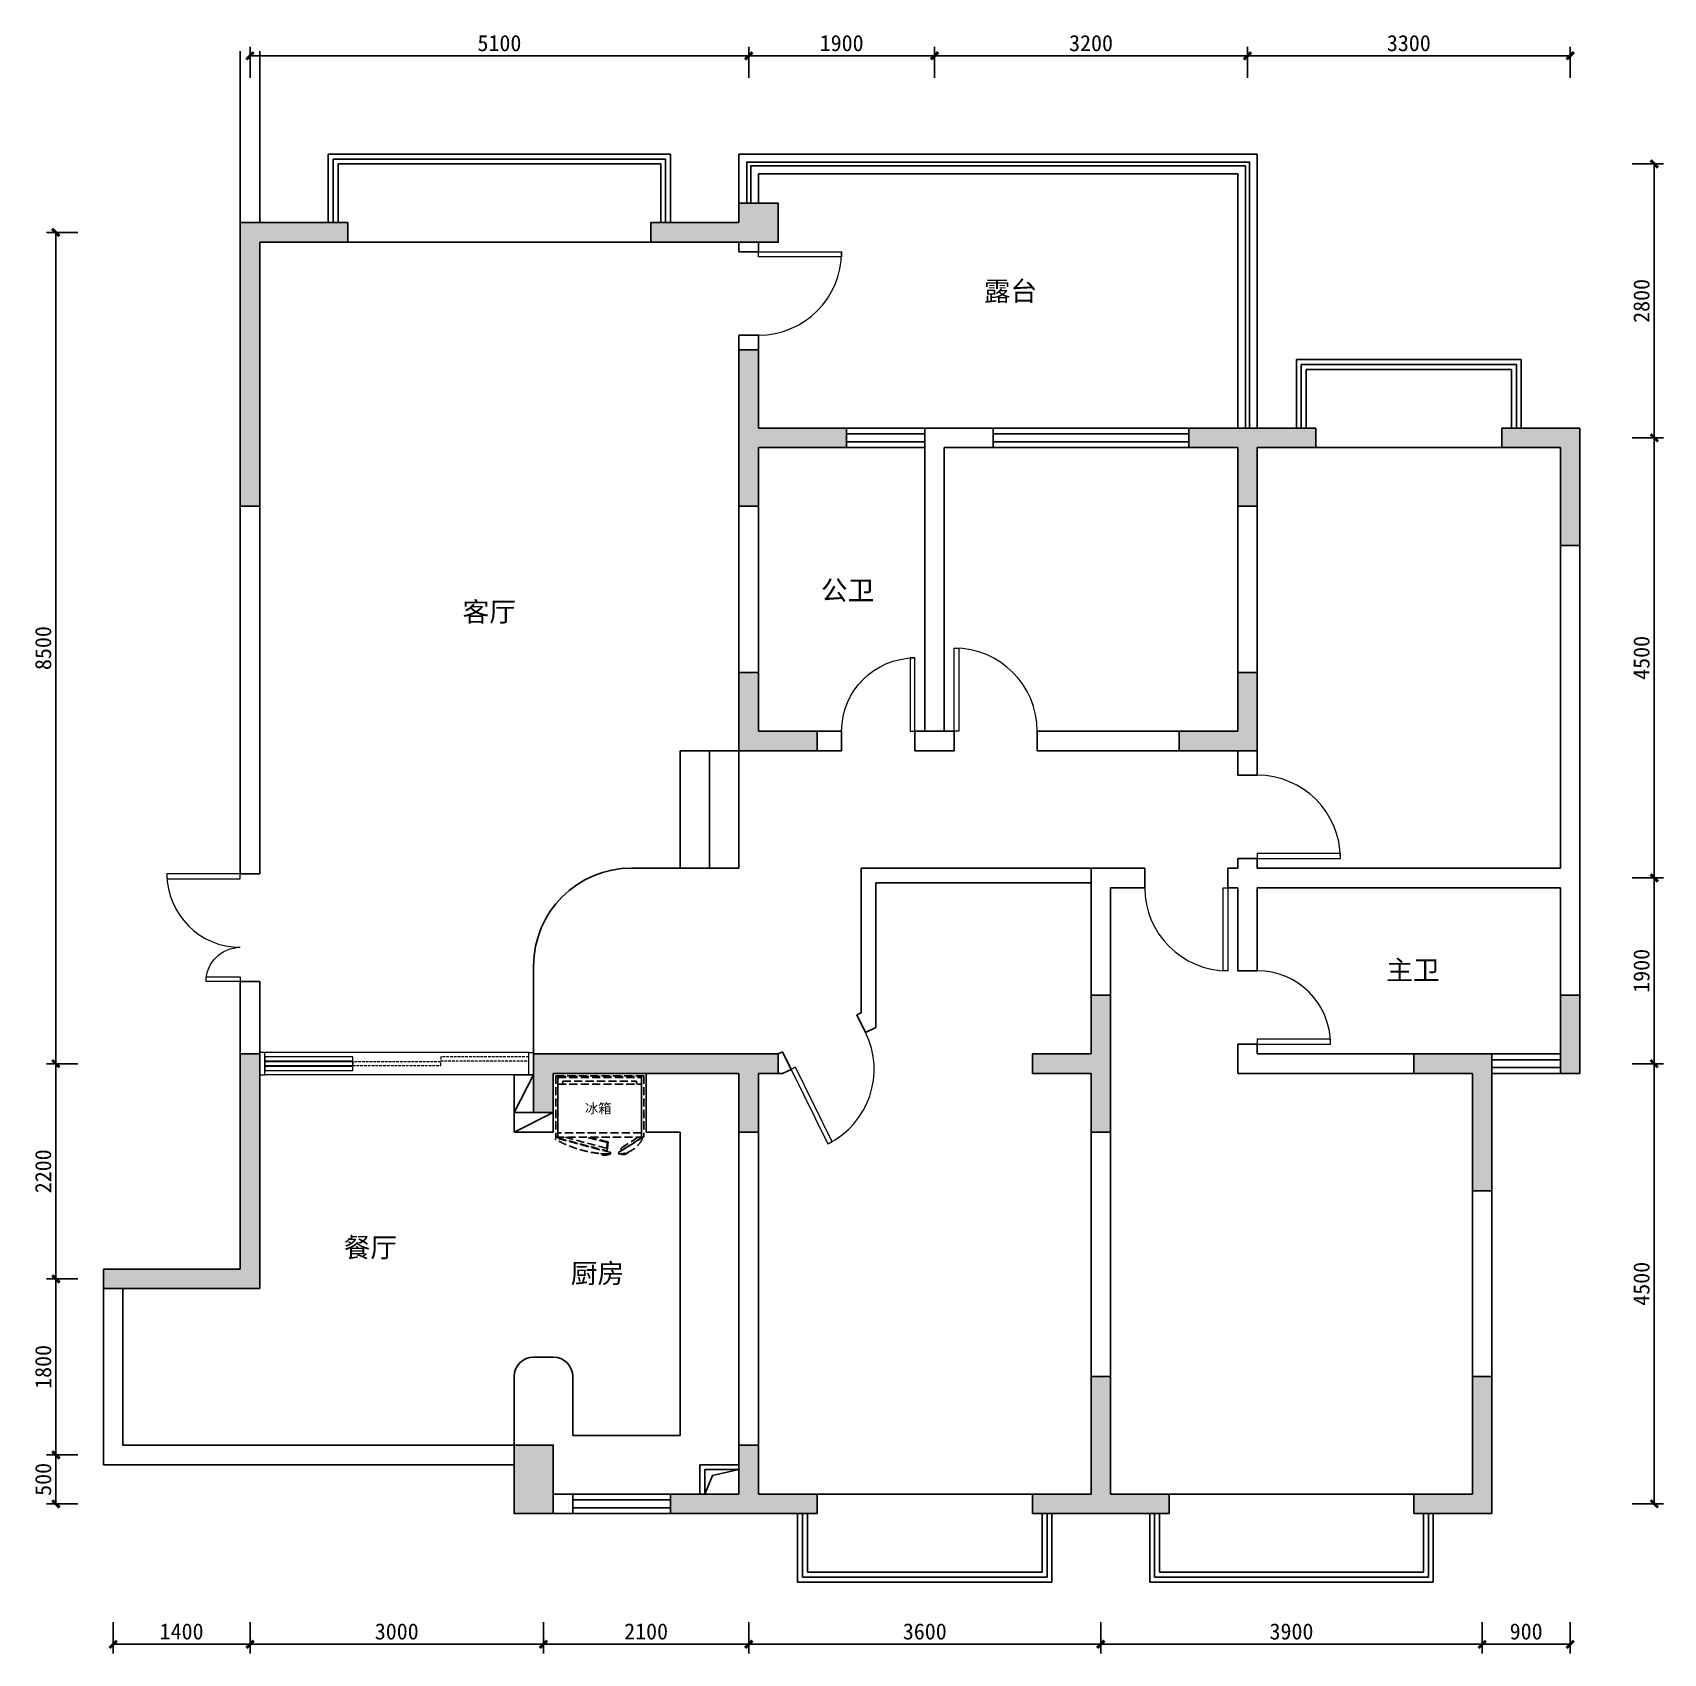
# Model space of a CAD drawing. Header units: millimetres. Extents: x 1298748 to 1315425, y -297887 to -281315.
import ezdxf

# ---------------------------------------------------------------- set-up
doc = ezdxf.new("R2010")
doc.units = ezdxf.units.MM
doc.linetypes.add('AX-B-comp-new-P01$0$DASH', pattern=[0.35, 0.25, -0.1])
doc.layers.add('F-DOOR', color=3, linetype='Continuous', lineweight=13)
for name, color, linetype in [('F-FURN', 3, 'Continuous'), ('F-SAN FIT', 4, 'Continuous'), ('F-TEXT', 6, 'Continuous'), ('S-COLUMN', 6, 'Continuous'), ('S-S.WALL', 7, 'Continuous'), ('S-楼梯', 108, 'Continuous')]:
    doc.layers.add(name, color=color, linetype=linetype)
doc.styles.add('HT', font='simhei.ttf')
doc.styles.add('宋体', font='')
doc.styles.get('宋体').set_extended_font_data('SimSun')
doc.dimstyles.new('TCD', dxfattribs={"dimscale": 0, "dimtxt": 2.2, "dimasz": 1, "dimexe": 1.25, "dimexo": 3, "dimtad": 1, "dimdec": 4, "dimrnd": 5, "dimtxsty": '宋体', "dimblk": 'ARCHTICK', "dimcen": 2.5, "dimadec": 0, "dimazin": 0, "dimtfac": 1, "dimtdec": 4, "dimtix": 1, "dimtmove": 2, "dimatfit": 3, "dimldrblk": 'DOT', "dimfxl": 1, "dimlwd": -1, "dimarcsym": 0})

# ---------------------------------------------------------------- blocks, each defined once
blk = doc.blocks.new('*U431')
blk.add_lwpolyline([(0, 0), (0, 350), (-50, 350), (-50, 0)], close=True)
at = {"color": 8}
blk.add_arc((0, 0), 350, 90, 180, dxfattribs=at)
blk = doc.blocks.new('*U432')
blk.add_lwpolyline([(0, 0), (0, 750), (-50, 750), (-50, 0)], close=True)
at = {"color": 8}
blk.add_arc((0, 0), 750, 90, 180, dxfattribs=at)
blk = doc.blocks.new('*U433')
blk.add_lwpolyline([(0, 0), (0, 850), (-50, 850), (-50, 0)], close=True)
at = {"color": 8}
blk.add_arc((0, 0), 850, 90, 180, dxfattribs=at)
blk = doc.blocks.new('*U434')
blk.add_lwpolyline([(0, 0), (0, 850), (50, 850), (50, 0)], close=True)
at = {"color": 8}
blk.add_arc((0, 0), 850, 0, 90, dxfattribs=at)
blk = doc.blocks.new('*U435')
blk.add_lwpolyline([(0, 0), (0, 750), (-50, 750), (-50, 0)], close=True)
at = {"color": 8}
blk.add_arc((0, 0), 750, 90, 180, dxfattribs=at)
blk = doc.blocks.new('*U436')
blk.add_lwpolyline([(0, 0), (0, 750), (50, 750), (50, 0)], close=True)
at = {"color": 8}
blk.add_arc((0, 0), 750, 0, 90, dxfattribs=at)
blk = doc.blocks.new('bing')
at = {"layer": 'F-FURN', "color": 251, "linetype": 'AX-B-comp-new-P01$0$DASH', "ltscale": 333}
for p, q in [((1197850, -291556), (1198001, -291318)), ((1197993, -291337), (1197872, -291527)), ((1197986, -291314), (1198001, -291318)), ((1197993, -291337), (1198007, -291340)), ((1198637, -291297), (1198007, -291297)), ((1198007, -291297), (1198007, -292197)), ((1198637, -291323), (1198007, -291323)), ((1198550, -291323), (1198051, -291323)), ((1198051, -291323), (1198051, -292177)), ((1198542, -291323), (1198078, -291323)), ((1198550, -292177), (1198550, -291323)), ((1198617, -292177), (1198617, -291323)), ((1198627, -292177), (1198627, -291323)), ((1198637, -292197), (1198637, -291297)), ((1198007, -291359), (1197896, -291532)), ((1198550, -291373), (1198580, -291373)), ((1198580, -292127), (1198580, -291373)), ((1197850, -291556), (1197836, -291553)), ((1197850, -291637), (1197836, -291641)), ((1197850, -291637), (1198001, -292198)), ((1197891, -291669), (1197867, -291676)), ((1198002, -292178), (1197867, -291676)), ((1197896, -291532), (1197872, -291527)), ((1197891, -291669), (1197961, -291664)), ((1198007, -292100), (1197891, -291669)), ((1197893, -291677), (1197953, -291673)), ((1197953, -291673), (1198007, -291888)), ((1197961, -291664), (1198007, -291850)), ((1198007, -292177), (1198002, -292178)), ((1198002, -292178), (1198007, -292177)), ((1198637, -292177), (1198007, -292177)), ((1198051, -292177), (1198550, -292177)), ((1198550, -292127), (1198580, -292127)), ((1197986, -292201), (1198001, -292198)), ((1198637, -292197), (1198007, -292197))]:
    blk.add_line(p, q, dxfattribs=at)
for centre, radius, start, end in [((1198119, -291565), 284, 118.0327, 177.5603), ((1197914, -291511), 83.4, 130.7231, 200.9718), ((1197914, -291511), 78.4, 136.3118, 195.3831), ((1197907, -291694), 83.4, 147.8582, 218.107), ((1197907, -291694), 78.4, 153.447, 212.5182), ((1198978, -291635), 1142, 180.2923, 209.7077)]:
    blk.add_arc(centre, radius, start, end, dxfattribs=at)
blk = doc.blocks.new('_ARCHTICK')
at = {"color": 0, "linetype": 'ByBlock', "const_width": 0.4}
blk.add_lwpolyline([(-0.5, -0.5), (0.5, 0.5)], dxfattribs=at)
blk = doc.blocks.new('*D439')
at = {"layer": 'Defpoints', "color": 0}
for p in [(1314572, -285458), (1314372, -289958), (1315332, -289958)]:
    blk.add_point(p, dxfattribs=at)
at = {"layer": 'S-COLUMN', "color": 0, "lineweight": -2}
for p, q in [((1315107, -285458), (1315425, -285458)), ((1315107, -289958), (1315425, -289958))]:
    blk.add_line(p, q, dxfattribs=at)
at = {"layer": 'S-COLUMN', "color": 0}
blk.add_line((1315332, -285458), (1315332, -289958), dxfattribs=at)
at = {"layer": 'S-COLUMN', "color": 0, "xscale": 75, "yscale": 75, "zscale": 75}
for p, rotation in [((1315332, -285458), 90), ((1315332, -289958), 270)]:
    blk.add_blockref('_ARCHTICK', p, dxfattribs=dict(at, rotation=rotation))
at = {"layer": 'S-COLUMN', "color": 2, "insert": (1315202, -287708), "char_height": 165, "attachment_point": 5, "rotation": 90, "style": '宋体'}
blk.add_mtext('4500', dxfattribs=at)
blk = doc.blocks.new('_Dot')
at = {"color": 0, "linetype": 'ByBlock', "lineweight": -2}
blk.add_line((-0.5, 0), (-1, 0), dxfattribs=at)
at = {"color": 0, "linetype": 'ByBlock', "const_width": 0.5}
blk.add_lwpolyline([(-0.25, 0, 1), (0.25, 0, 1)], format="xyb", close=True, dxfattribs=at)
blk = doc.blocks.new('*D440')
at = {"layer": 'Defpoints', "color": 0}
for p in [(1314372, -289958), (1314372, -291858), (1315332, -291858)]:
    blk.add_point(p, dxfattribs=at)
at = {"layer": 'S-COLUMN', "color": 0, "lineweight": -2}
for p, q in [((1315107, -289958), (1315425, -289958)), ((1315107, -291858), (1315425, -291858))]:
    blk.add_line(p, q, dxfattribs=at)
at = {"layer": 'S-COLUMN', "color": 0}
blk.add_line((1315332, -289958), (1315332, -291858), dxfattribs=at)
at = {"layer": 'S-COLUMN', "color": 0, "xscale": 75, "yscale": 75, "zscale": 75}
for p, rotation in [((1315332, -289958), 90), ((1315332, -291858), 270)]:
    blk.add_blockref('_ARCHTICK', p, dxfattribs=dict(at, rotation=rotation))
at = {"layer": 'S-COLUMN', "color": 2, "insert": (1315202, -290908), "char_height": 165, "attachment_point": 5, "rotation": 90, "style": '宋体'}
blk.add_mtext('1900', dxfattribs=at)
blk = doc.blocks.new('*D441')
at = {"layer": 'Defpoints', "color": 0}
for p in [(1314372, -291858), (1313472, -296358), (1315332, -296358)]:
    blk.add_point(p, dxfattribs=at)
at = {"layer": 'S-COLUMN', "color": 0, "lineweight": -2}
for p, q in [((1315107, -291858), (1315425, -291858)), ((1315107, -296358), (1315425, -296358))]:
    blk.add_line(p, q, dxfattribs=at)
at = {"layer": 'S-COLUMN', "color": 0}
blk.add_line((1315332, -291858), (1315332, -296358), dxfattribs=at)
at = {"layer": 'S-COLUMN', "color": 0, "xscale": 75, "yscale": 75, "zscale": 75}
for p, rotation in [((1315332, -291858), 90), ((1315332, -296358), 270)]:
    blk.add_blockref('_ARCHTICK', p, dxfattribs=dict(at, rotation=rotation))
at = {"layer": 'S-COLUMN', "color": 2, "insert": (1315202, -294108), "char_height": 165, "attachment_point": 5, "rotation": 90, "style": '宋体'}
blk.add_mtext('4500', dxfattribs=at)
blk = doc.blocks.new('*D442')
at = {"layer": 'Defpoints', "color": 0}
for p in [(1311272, -282658), (1314572, -285458), (1315332, -285458)]:
    blk.add_point(p, dxfattribs=at)
at = {"layer": 'S-COLUMN', "color": 0, "lineweight": -2}
for p, q in [((1315107, -282658), (1315425, -282658)), ((1315107, -285458), (1315425, -285458))]:
    blk.add_line(p, q, dxfattribs=at)
at = {"layer": 'S-COLUMN', "color": 0}
blk.add_line((1315332, -282658), (1315332, -285458), dxfattribs=at)
at = {"layer": 'S-COLUMN', "color": 0, "xscale": 75, "yscale": 75, "zscale": 75}
for p, rotation in [((1315332, -282658), 90), ((1315332, -285458), 270)]:
    blk.add_blockref('_ARCHTICK', p, dxfattribs=dict(at, rotation=rotation))
at = {"layer": 'S-COLUMN', "color": 2, "insert": (1315202, -284058), "char_height": 165, "attachment_point": 5, "rotation": 90, "style": '宋体'}
blk.add_mtext('2800', dxfattribs=at)
blk = doc.blocks.new('*D443')
at = {"layer": 'Defpoints', "color": 0}
for p in [(1314472, -291958), (1313572, -296458), (1313572, -297794)]:
    blk.add_point(p, dxfattribs=at)
at = {"layer": 'S-COLUMN', "color": 0, "lineweight": -2}
for p, q in [((1313572, -297569), (1313572, -297887)), ((1314472, -297569), (1314472, -297887))]:
    blk.add_line(p, q, dxfattribs=at)
at = {"layer": 'S-COLUMN', "color": 0}
blk.add_line((1314472, -297794), (1313572, -297794), dxfattribs=at)
at = {"layer": 'S-COLUMN', "color": 0, "xscale": 75, "yscale": 75, "zscale": 75, "rotation": 180}
blk.add_blockref('_ARCHTICK', (1313572, -297794), dxfattribs=at)
at = {"layer": 'S-COLUMN', "color": 0, "xscale": 75, "yscale": 75, "zscale": 75}
blk.add_blockref('_ARCHTICK', (1314472, -297794), dxfattribs=at)
at = {"layer": 'S-COLUMN', "color": 2, "insert": (1314022, -297664), "char_height": 165, "attachment_point": 5, "style": '宋体'}
blk.add_mtext('900', dxfattribs=at)
blk = doc.blocks.new('*D444')
at = {"layer": 'Defpoints', "color": 0}
for p in [(1309672, -296258), (1313572, -296458), (1309672, -297794)]:
    blk.add_point(p, dxfattribs=at)
at = {"layer": 'S-COLUMN', "color": 0, "lineweight": -2}
for p, q in [((1309672, -297569), (1309672, -297887)), ((1313572, -297569), (1313572, -297887))]:
    blk.add_line(p, q, dxfattribs=at)
at = {"layer": 'S-COLUMN', "color": 0}
blk.add_line((1313572, -297794), (1309672, -297794), dxfattribs=at)
at = {"layer": 'S-COLUMN', "color": 0, "xscale": 75, "yscale": 75, "zscale": 75, "rotation": 180}
blk.add_blockref('_ARCHTICK', (1309672, -297794), dxfattribs=at)
at = {"layer": 'S-COLUMN', "color": 0, "xscale": 75, "yscale": 75, "zscale": 75}
blk.add_blockref('_ARCHTICK', (1313572, -297794), dxfattribs=at)
at = {"layer": 'S-COLUMN', "color": 2, "insert": (1311622, -297664), "char_height": 165, "attachment_point": 5, "style": '宋体'}
blk.add_mtext('3900', dxfattribs=at)
blk = doc.blocks.new('*D445')
at = {"layer": 'Defpoints', "color": 0}
for p in [(1306072, -296258), (1309672, -296258), (1306072, -297794)]:
    blk.add_point(p, dxfattribs=at)
at = {"layer": 'S-COLUMN', "color": 0, "lineweight": -2}
for p, q in [((1306072, -297569), (1306072, -297887)), ((1309672, -297569), (1309672, -297887))]:
    blk.add_line(p, q, dxfattribs=at)
at = {"layer": 'S-COLUMN', "color": 0}
blk.add_line((1309672, -297794), (1306072, -297794), dxfattribs=at)
at = {"layer": 'S-COLUMN', "color": 0, "xscale": 75, "yscale": 75, "zscale": 75, "rotation": 180}
blk.add_blockref('_ARCHTICK', (1306072, -297794), dxfattribs=at)
at = {"layer": 'S-COLUMN', "color": 0, "xscale": 75, "yscale": 75, "zscale": 75}
blk.add_blockref('_ARCHTICK', (1309672, -297794), dxfattribs=at)
at = {"layer": 'S-COLUMN', "color": 2, "insert": (1307872, -297664), "char_height": 165, "attachment_point": 5, "style": '宋体'}
blk.add_mtext('3600', dxfattribs=at)
blk = doc.blocks.new('*D446')
at = {"layer": 'Defpoints', "color": 0}
for p in [(1303972, -296258), (1306072, -296258), (1303972, -297794)]:
    blk.add_point(p, dxfattribs=at)
at = {"layer": 'S-COLUMN', "color": 0, "lineweight": -2}
for p, q in [((1303972, -297569), (1303972, -297887)), ((1306072, -297569), (1306072, -297887))]:
    blk.add_line(p, q, dxfattribs=at)
at = {"layer": 'S-COLUMN', "color": 0}
blk.add_line((1306072, -297794), (1303972, -297794), dxfattribs=at)
at = {"layer": 'S-COLUMN', "color": 0, "xscale": 75, "yscale": 75, "zscale": 75, "rotation": 180}
blk.add_blockref('_ARCHTICK', (1303972, -297794), dxfattribs=at)
at = {"layer": 'S-COLUMN', "color": 0, "xscale": 75, "yscale": 75, "zscale": 75}
blk.add_blockref('_ARCHTICK', (1306072, -297794), dxfattribs=at)
at = {"layer": 'S-COLUMN', "color": 2, "insert": (1305022, -297664), "char_height": 165, "attachment_point": 5, "style": '宋体'}
blk.add_mtext('2100', dxfattribs=at)
blk = doc.blocks.new('*D447')
at = {"layer": 'Defpoints', "color": 0}
for p in [(1300972, -294158), (1303972, -296258), (1300972, -297794)]:
    blk.add_point(p, dxfattribs=at)
at = {"layer": 'S-COLUMN', "color": 0, "lineweight": -2}
for p, q in [((1300972, -297569), (1300972, -297887)), ((1303972, -297569), (1303972, -297887))]:
    blk.add_line(p, q, dxfattribs=at)
at = {"layer": 'S-COLUMN', "color": 0}
blk.add_line((1303972, -297794), (1300972, -297794), dxfattribs=at)
at = {"layer": 'S-COLUMN', "color": 0, "xscale": 75, "yscale": 75, "zscale": 75, "rotation": 180}
blk.add_blockref('_ARCHTICK', (1300972, -297794), dxfattribs=at)
at = {"layer": 'S-COLUMN', "color": 0, "xscale": 75, "yscale": 75, "zscale": 75}
blk.add_blockref('_ARCHTICK', (1303972, -297794), dxfattribs=at)
at = {"layer": 'S-COLUMN', "color": 2, "insert": (1302472, -297664), "char_height": 165, "attachment_point": 5, "style": '宋体'}
blk.add_mtext('3000', dxfattribs=at)
blk = doc.blocks.new('*D448')
at = {"layer": 'Defpoints', "color": 0}
for p in [(1300972, -294158), (1299572, -295758), (1299572, -297794)]:
    blk.add_point(p, dxfattribs=at)
at = {"layer": 'S-COLUMN', "color": 0, "lineweight": -2}
for p, q in [((1299572, -297569), (1299572, -297887)), ((1300972, -297569), (1300972, -297887))]:
    blk.add_line(p, q, dxfattribs=at)
at = {"layer": 'S-COLUMN', "color": 0}
blk.add_line((1300972, -297794), (1299572, -297794), dxfattribs=at)
at = {"layer": 'S-COLUMN', "color": 0, "xscale": 75, "yscale": 75, "zscale": 75, "rotation": 180}
blk.add_blockref('_ARCHTICK', (1299572, -297794), dxfattribs=at)
at = {"layer": 'S-COLUMN', "color": 0, "xscale": 75, "yscale": 75, "zscale": 75}
blk.add_blockref('_ARCHTICK', (1300972, -297794), dxfattribs=at)
at = {"layer": 'S-COLUMN', "color": 2, "insert": (1300272, -297664), "char_height": 165, "attachment_point": 5, "style": '宋体'}
blk.add_mtext('1400', dxfattribs=at)
blk = doc.blocks.new('*D449')
at = {"layer": 'Defpoints', "color": 0}
for p in [(1311172, -281552), (1314472, -285358), (1311172, -285558)]:
    blk.add_point(p, dxfattribs=at)
at = {"layer": 'S-COLUMN', "color": 0, "lineweight": -2}
for p, q in [((1311172, -281777), (1311172, -281459)), ((1314472, -281777), (1314472, -281459))]:
    blk.add_line(p, q, dxfattribs=at)
at = {"layer": 'S-COLUMN', "color": 0}
blk.add_line((1314472, -281552), (1311172, -281552), dxfattribs=at)
at = {"layer": 'S-COLUMN', "color": 0, "xscale": 75, "yscale": 75, "zscale": 75, "rotation": 180}
blk.add_blockref('_ARCHTICK', (1311172, -281552), dxfattribs=at)
at = {"layer": 'S-COLUMN', "color": 0, "xscale": 75, "yscale": 75, "zscale": 75}
blk.add_blockref('_ARCHTICK', (1314472, -281552), dxfattribs=at)
at = {"layer": 'S-COLUMN', "color": 2, "insert": (1312822, -281423), "char_height": 165, "attachment_point": 5, "style": '宋体'}
blk.add_mtext('3300', dxfattribs=at)
blk = doc.blocks.new('*D450')
at = {"layer": 'Defpoints', "color": 0}
for p in [(1307972, -281552), (1307972, -285558), (1311172, -285558)]:
    blk.add_point(p, dxfattribs=at)
at = {"layer": 'S-COLUMN', "color": 0, "lineweight": -2}
for p, q in [((1307972, -281777), (1307972, -281459)), ((1311172, -281777), (1311172, -281459))]:
    blk.add_line(p, q, dxfattribs=at)
at = {"layer": 'S-COLUMN', "color": 0}
blk.add_line((1311172, -281552), (1307972, -281552), dxfattribs=at)
at = {"layer": 'S-COLUMN', "color": 0, "xscale": 75, "yscale": 75, "zscale": 75, "rotation": 180}
blk.add_blockref('_ARCHTICK', (1307972, -281552), dxfattribs=at)
at = {"layer": 'S-COLUMN', "color": 0, "xscale": 75, "yscale": 75, "zscale": 75}
blk.add_blockref('_ARCHTICK', (1311172, -281552), dxfattribs=at)
at = {"layer": 'S-COLUMN', "color": 2, "insert": (1309572, -281423), "char_height": 165, "attachment_point": 5, "style": '宋体'}
blk.add_mtext('3200', dxfattribs=at)
blk = doc.blocks.new('*D451')
at = {"layer": 'Defpoints', "color": 0}
for p in [(1306072, -281552), (1306072, -285558), (1307972, -285558)]:
    blk.add_point(p, dxfattribs=at)
at = {"layer": 'S-COLUMN', "color": 0, "lineweight": -2}
for p, q in [((1306072, -281777), (1306072, -281459)), ((1307972, -281777), (1307972, -281459))]:
    blk.add_line(p, q, dxfattribs=at)
at = {"layer": 'S-COLUMN', "color": 0}
blk.add_line((1307972, -281552), (1306072, -281552), dxfattribs=at)
at = {"layer": 'S-COLUMN', "color": 0, "xscale": 75, "yscale": 75, "zscale": 75, "rotation": 180}
blk.add_blockref('_ARCHTICK', (1306072, -281552), dxfattribs=at)
at = {"layer": 'S-COLUMN', "color": 0, "xscale": 75, "yscale": 75, "zscale": 75}
blk.add_blockref('_ARCHTICK', (1307972, -281552), dxfattribs=at)
at = {"layer": 'S-COLUMN', "color": 2, "insert": (1307022, -281423), "char_height": 165, "attachment_point": 5, "style": '宋体'}
blk.add_mtext('1900', dxfattribs=at)
blk = doc.blocks.new('*D452')
at = {"layer": 'Defpoints', "color": 0}
for p in [(1300972, -281552), (1300972, -285325), (1306072, -285558)]:
    blk.add_point(p, dxfattribs=at)
at = {"layer": 'S-COLUMN', "color": 0, "lineweight": -2}
for p, q in [((1300972, -281777), (1300972, -281459)), ((1306072, -281777), (1306072, -281459))]:
    blk.add_line(p, q, dxfattribs=at)
at = {"layer": 'S-COLUMN', "color": 0}
blk.add_line((1306072, -281552), (1300972, -281552), dxfattribs=at)
at = {"layer": 'S-COLUMN', "color": 0, "xscale": 75, "yscale": 75, "zscale": 75, "rotation": 180}
blk.add_blockref('_ARCHTICK', (1300972, -281552), dxfattribs=at)
at = {"layer": 'S-COLUMN', "color": 0, "xscale": 75, "yscale": 75, "zscale": 75}
blk.add_blockref('_ARCHTICK', (1306072, -281552), dxfattribs=at)
at = {"layer": 'S-COLUMN', "color": 2, "insert": (1303522, -281423), "char_height": 165, "attachment_point": 5, "style": '宋体'}
blk.add_mtext('5100', dxfattribs=at)
blk = doc.blocks.new('*D453')
at = {"layer": 'Defpoints', "color": 0}
for p in [(1298986, -295858), (1299472, -295858), (1303672, -296358)]:
    blk.add_point(p, dxfattribs=at)
at = {"layer": 'S-COLUMN', "color": 0, "lineweight": -2}
for p, q in [((1299211, -295858), (1298892, -295858)), ((1299211, -296358), (1298892, -296358))]:
    blk.add_line(p, q, dxfattribs=at)
at = {"layer": 'S-COLUMN', "color": 0}
blk.add_line((1298986, -296358), (1298986, -295858), dxfattribs=at)
at = {"layer": 'S-COLUMN', "color": 0, "xscale": 75, "yscale": 75, "zscale": 75}
for p, rotation in [((1298986, -295858), 90), ((1298986, -296358), 270)]:
    blk.add_blockref('_ARCHTICK', p, dxfattribs=dict(at, rotation=rotation))
at = {"layer": 'S-COLUMN', "color": 2, "insert": (1298857, -296108), "char_height": 165, "attachment_point": 5, "rotation": 90, "style": '宋体'}
blk.add_mtext('500', dxfattribs=at)
blk = doc.blocks.new('*D454')
at = {"layer": 'Defpoints', "color": 0}
for p in [(1298986, -294058), (1299672, -294058), (1299472, -295858)]:
    blk.add_point(p, dxfattribs=at)
at = {"layer": 'S-COLUMN', "color": 0, "lineweight": -2}
for p, q in [((1299211, -294058), (1298892, -294058)), ((1299211, -295858), (1298892, -295858))]:
    blk.add_line(p, q, dxfattribs=at)
at = {"layer": 'S-COLUMN', "color": 0}
blk.add_line((1298986, -295858), (1298986, -294058), dxfattribs=at)
at = {"layer": 'S-COLUMN', "color": 0, "xscale": 75, "yscale": 75, "zscale": 75}
for p, rotation in [((1298986, -294058), 90), ((1298986, -295858), 270)]:
    blk.add_blockref('_ARCHTICK', p, dxfattribs=dict(at, rotation=rotation))
at = {"layer": 'S-COLUMN', "color": 2, "insert": (1298857, -294958), "char_height": 165, "attachment_point": 5, "rotation": 90, "style": '宋体'}
blk.add_mtext('1800', dxfattribs=at)
blk = doc.blocks.new('*D455')
at = {"layer": 'Defpoints', "color": 0}
for p in [(1298986, -291858), (1301072, -291858), (1299672, -294058)]:
    blk.add_point(p, dxfattribs=at)
at = {"layer": 'S-COLUMN', "color": 0, "lineweight": -2}
for p, q in [((1299211, -291858), (1298892, -291858)), ((1299211, -294058), (1298892, -294058))]:
    blk.add_line(p, q, dxfattribs=at)
at = {"layer": 'S-COLUMN', "color": 0}
blk.add_line((1298986, -294058), (1298986, -291858), dxfattribs=at)
at = {"layer": 'S-COLUMN', "color": 0, "xscale": 75, "yscale": 75, "zscale": 75}
for p, rotation in [((1298986, -291858), 90), ((1298986, -294058), 270)]:
    blk.add_blockref('_ARCHTICK', p, dxfattribs=dict(at, rotation=rotation))
at = {"layer": 'S-COLUMN', "color": 2, "insert": (1298857, -292958), "char_height": 165, "attachment_point": 5, "rotation": 90, "style": '宋体'}
blk.add_mtext('2200', dxfattribs=at)
blk = doc.blocks.new('*D456')
at = {"layer": 'Defpoints', "color": 0}
for p in [(1298986, -283358), (1301072, -283358), (1301072, -291858)]:
    blk.add_point(p, dxfattribs=at)
at = {"layer": 'S-COLUMN', "color": 0, "lineweight": -2}
for p, q in [((1299211, -283358), (1298892, -283358)), ((1299211, -291858), (1298892, -291858))]:
    blk.add_line(p, q, dxfattribs=at)
at = {"layer": 'S-COLUMN', "color": 0}
blk.add_line((1298986, -291858), (1298986, -283358), dxfattribs=at)
at = {"layer": 'S-COLUMN', "color": 0, "xscale": 75, "yscale": 75, "zscale": 75}
for p, rotation in [((1298986, -283358), 90), ((1298986, -291858), 270)]:
    blk.add_blockref('_ARCHTICK', p, dxfattribs=dict(at, rotation=rotation))
at = {"layer": 'S-COLUMN', "color": 2, "insert": (1298857, -287608), "char_height": 165, "attachment_point": 5, "rotation": 90, "style": '宋体'}
blk.add_mtext('8500', dxfattribs=at)

msp = doc.modelspace()

# ---------------------------------------------------------------- hatches: boundary and pattern name
at = {"layer": 'S-S.WALL'}
h = msp.add_hatch(color=251, dxfattribs=at)
h.dxf.hatch_style = 1
h.paths.add_polyline_path([(1306371.91478, -283057.7881), (1305971.91478, -283057.7881), (1305971.91478, -283257.7881), (1305071.91478, -283257.7881), (1305071.91478, -283457.7881), (1305971.91478, -283457.7881), (1306371.91478, -283457.7881)])
h.paths.add_polyline_path([(1301071.91478, -291757.7881), (1300871.91478, -291757.7881), (1300871.91478, -293957.7881), (1299471.91478, -293957.7881), (1299471.91478, -294157.7881), (1301071.91478, -294157.7881)])
h.paths.add_polyline_path([(1306171.91478, -284557.7881), (1305971.91478, -284557.7881), (1305971.91478, -286157.7881), (1306171.91478, -286157.7881), (1306171.91478, -285557.7881), (1307071.91478, -285557.7881), (1307071.91478, -285357.7881), (1306171.91478, -285357.7881)])
h = msp.add_hatch(color=251, dxfattribs=at)
h.dxf.hatch_style = 1
h.paths.add_polyline_path([(1301971.91478, -283257.7881), (1300871.91478, -283257.7881), (1300871.91478, -286157.7881), (1301071.91478, -286157.7881), (1301071.91478, -283457.7881), (1301971.91478, -283457.7881)])
h = msp.add_hatch(color=251, dxfattribs=at)
h.dxf.hatch_style = 1
h.paths.add_polyline_path([(1306771.91478, -288457.7881), (1306171.91478, -288457.7881), (1306171.91478, -287857.7881), (1305971.91478, -287857.7881), (1305971.91478, -288657.7881), (1306771.91478, -288657.7881)])
h.paths.add_polyline_path([(1311271.91478, -287857.7881), (1311071.91478, -287857.7881), (1311071.91478, -288457.7881), (1310471.91478, -288457.7881), (1310471.91478, -288657.7881), (1311271.91478, -288657.7881)])
h.paths.add_polyline_path([(1311871.91478, -285357.7881), (1310571.91478, -285357.7881), (1310571.91478, -285557.7881), (1311071.91478, -285557.7881), (1311071.91478, -286157.7881), (1311271.91478, -286157.7881), (1311271.91478, -285557.7881), (1311871.91478, -285557.7881)])
h.paths.add_polyline_path([(1314571.91478, -285357.7881), (1313771.91478, -285357.7881), (1313771.91478, -285557.7881), (1314371.91478, -285557.7881), (1314371.91478, -286557.7881), (1314571.91478, -286557.7881)])
h = msp.add_hatch(color=251, dxfattribs=at)
h.dxf.hatch_style = 1
h.paths.add_polyline_path([(1309771.91478, -291157.7881), (1309571.91478, -291157.7881), (1309571.91478, -291757.7881), (1308971.91478, -291757.7881), (1308971.91478, -291957.7881), (1309571.91478, -291957.7881), (1309571.91478, -292557.7881), (1309771.91478, -292557.7881)])
h.paths.add_polyline_path([(1313671.91478, -291757.7881), (1312871.91478, -291757.7881), (1312871.91478, -291957.7881), (1313471.91478, -291957.7881), (1313471.91478, -293157.7881), (1313671.91478, -293157.7881)])
h.paths.add_polyline_path([(1314571.91478, -291157.7881), (1314371.91478, -291157.7881), (1314371.91478, -291957.7881), (1314571.91478, -291957.7881)])
h = msp.add_hatch(color=251, dxfattribs=at)
h.dxf.hatch_style = 1
h.paths.add_polyline_path([(1304071.91478, -295757.7881), (1303671.91478, -295757.7881), (1303671.91478, -296457.7881), (1304071.91478, -296457.7881)])
h.paths.add_polyline_path([(1306171.91478, -295757.7881), (1305971.91478, -295757.7881), (1305971.91478, -296257.7881), (1305271.91478, -296257.7881), (1305271.91478, -296457.7881), (1306771.91478, -296457.7881), (1306771.91478, -296257.7881), (1306171.91478, -296257.7881)])
h.paths.add_polyline_path([(1306371.91478, -291757.7881), (1303871.91478, -291757.7881), (1303871.91478, -292357.7881), (1304071.91478, -292357.7881), (1304071.91478, -291957.7881), (1305971.91478, -291957.7881), (1305971.91478, -292557.7881), (1306171.91478, -292557.7881), (1306171.91478, -291957.7881), (1306371.91478, -291957.7881)])
h = msp.add_hatch(color=251, dxfattribs=at)
h.dxf.hatch_style = 1
h.paths.add_polyline_path([(1310371.91478, -296257.7881), (1309771.91478, -296257.7881), (1309771.91478, -295057.7881), (1309571.91478, -295057.7881), (1309571.91478, -296257.7881), (1308971.91478, -296257.7881), (1308971.91478, -296457.7881), (1310371.91478, -296457.7881)])
h.paths.add_polyline_path([(1313671.91478, -295057.7881), (1313471.91478, -295057.7881), (1313471.91478, -296257.7881), (1312871.91478, -296257.7881), (1312871.91478, -296457.7881), (1313671.91478, -296457.7881)])

# ---------------------------------------------------------------- linework, layer by layer
at = {"layer": 'F-DOOR', "color": 1, "linetype": 'ByBlock'}
for p, q in [((1303821.91478, -291742.7881), (1301121.91478, -291742.7881)), ((1303821.91478, -291972.7881), (1301121.91478, -291972.7881))]:
    msp.add_line(p, q, dxfattribs=at)
for points in [[(1301071.91478, -291957.7881), (1301071.91478, -291972.7881), (1301121.91478, -291972.7881), (1301121.91478, -291742.7881), (1301071.91478, -291742.7881), (1301071.91478, -291757.7881)], [(1303871.91478, -291957.7881), (1303871.91478, -291972.7881), (1303821.91478, -291972.7881), (1303821.91478, -291742.7881), (1303871.91478, -291742.7881), (1303871.91478, -291757.7881)]]:
    msp.add_lwpolyline(points, dxfattribs=at)
at = {"layer": 'F-DOOR', "linetype": 'ByBlock'}
for points in [[(1301121.91478, -291827.7881), (1302021.91478, -291827.7881), (1302021.91478, -291787.7881), (1301121.91478, -291787.7881)], [(1301121.91478, -291877.7881), (1302021.91478, -291877.7881), (1302021.91478, -291837.7881), (1301121.91478, -291837.7881)], [(1301121.91478, -291927.7881), (1302021.91478, -291927.7881), (1302021.91478, -291887.7881), (1301121.91478, -291887.7881)]]:
    msp.add_lwpolyline(points, close=True, dxfattribs=at)
at = {"layer": 'F-DOOR', "color": 8, "linetype": 'AX-B-comp-new-P01$0$DASH', "ltscale": 111}
for points in [[(1302021.91478, -291877.7881), (1302921.91478, -291877.7881), (1302921.91478, -291837.7881), (1302021.91478, -291837.7881)], [(1302921.91478, -291827.7881), (1303821.91478, -291827.7881), (1303821.91478, -291787.7881), (1302921.91478, -291787.7881)]]:
    msp.add_lwpolyline(points, close=True, dxfattribs=at)
at = {"layer": 'F-SAN FIT'}
for p, q in [((1303671.91478, -292557.7881), (1303671.91478, -291972.7881)), ((1303671.91478, -291972.7881), (1303871.91478, -291972.7881)), ((1305021.91478, -292557.7881), (1305021.91478, -291957.7881)), ((1303871.91478, -292357.7881), (1303671.91478, -292357.7881)), ((1304071.91478, -292357.7881), (1304071.91478, -292557.7881)), ((1304071.91478, -292557.7881), (1303671.91478, -292557.7881)), ((1305021.91478, -292557.7881), (1305371.91478, -292557.7881)), ((1305371.91478, -295657.7881), (1305371.91478, -292557.7881)), ((1303871.91478, -294857.7881), (1304071.91478, -294857.7881)), ((1303671.91478, -295757.7881), (1303671.91478, -295057.7881)), ((1304271.91478, -295057.7881), (1304271.91478, -295657.7881)), ((1304271.91478, -295657.7881), (1305371.91478, -295657.7881))]:
    msp.add_line(p, q, dxfattribs=at)
at = {"layer": 'F-SAN FIT', "color": 8}
for p, q in [((1303671.91478, -292357.7881), (1303871.91478, -291972.7881)), ((1304071.91478, -292357.7881), (1303671.91478, -292557.7881))]:
    msp.add_line(p, q, dxfattribs=at)
at = {"layer": 'F-SAN FIT'}
for centre, start, end in [((1303871.91478, -295057.7881), 90, 180), ((1304071.91478, -295057.7881), 0, 90)]:
    msp.add_arc(centre, 200, start, end, dxfattribs=at)
at = {"layer": 'S-S.WALL'}
for p, q in [((1300871.91478, -289917.7881), (1300871.91478, -281504.77598)), ((1301071.91478, -283257.7881), (1301071.91478, -281504.77598)), ((1300871.91478, -283257.7881), (1301971.91478, -283257.7881)), ((1301971.91478, -283457.7881), (1301971.91478, -283257.7881)), ((1305071.91478, -283457.7881), (1305071.91478, -283257.7881)), ((1305071.91478, -283257.7881), (1305971.91478, -283257.7881)), ((1301071.91478, -283457.7881), (1301971.91478, -283457.7881)), ((1301071.91478, -289917.7881), (1301071.91478, -283457.7881)), ((1305071.91478, -283457.7881), (1305971.91478, -283457.7881)), ((1305971.91478, -283557.7881), (1305971.91478, -283457.7881)), ((1306171.91478, -283557.7881), (1306171.91478, -283457.7881)), ((1306171.91478, -283557.7881), (1305971.91478, -283557.7881)), ((1305971.91478, -288657.7881), (1305971.91478, -284407.7881)), ((1306171.91478, -284407.7881), (1305971.91478, -284407.7881)), ((1306171.91478, -285357.7881), (1306171.91478, -284407.7881)), ((1306171.91478, -284557.7881), (1305971.91478, -284557.7881)), ((1306171.91478, -285357.7881), (1307071.91478, -285357.7881)), ((1307071.91478, -285557.7881), (1307071.91478, -285357.7881)), ((1307871.91478, -288457.7881), (1307871.91478, -285357.7881)), ((1307871.91478, -285357.7881), (1308571.91478, -285357.7881)), ((1308571.91478, -285557.7881), (1308571.91478, -285357.7881)), ((1310571.91478, -285557.7881), (1310571.91478, -285357.7881)), ((1310571.91478, -285357.7881), (1311871.91478, -285357.7881)), ((1311871.91478, -285557.7881), (1311871.91478, -285357.7881)), ((1313771.91478, -285557.7881), (1313771.91478, -285357.7881)), ((1313771.91478, -285357.7881), (1314571.91478, -285357.7881)), ((1314571.91478, -291957.7881), (1314571.91478, -285357.7881)), ((1306171.91478, -285557.7881), (1307071.91478, -285557.7881)), ((1306171.91478, -288457.7881), (1306171.91478, -285557.7881)), ((1308071.91478, -288457.7881), (1308071.91478, -285557.7881)), ((1308071.91478, -285557.7881), (1308571.91478, -285557.7881)), ((1310571.91478, -285557.7881), (1311071.91478, -285557.7881)), ((1311071.91478, -288457.7881), (1311071.91478, -285557.7881)), ((1311271.91478, -285557.7881), (1311871.91478, -285557.7881)), ((1311271.91478, -288907.7881), (1311271.91478, -285557.7881)), ((1313771.91478, -285557.7881), (1314371.91478, -285557.7881)), ((1314371.91478, -289857.7881), (1314371.91478, -285557.7881)), ((1301071.91478, -286157.7881), (1300871.91478, -286157.7881)), ((1306171.91478, -286157.7881), (1305971.91478, -286157.7881)), ((1311071.91478, -286157.7881), (1311271.91478, -286157.7881)), ((1314371.91478, -286557.7881), (1314571.91478, -286557.7881)), ((1305971.91478, -287857.7881), (1306171.91478, -287857.7881)), ((1311071.91478, -287857.7881), (1311271.91478, -287857.7881)), ((1306171.91478, -288457.7881), (1307021.91478, -288457.7881)), ((1306771.91478, -288657.7881), (1306771.91478, -288457.7881)), ((1307021.91478, -288657.7881), (1307021.91478, -288457.7881)), ((1307771.91478, -288657.7881), (1307771.91478, -288457.7881)), ((1307771.91478, -288457.7881), (1308171.91478, -288457.7881)), ((1308171.91478, -288657.7881), (1308171.91478, -288457.7881)), ((1309021.91478, -288657.7881), (1309021.91478, -288457.7881)), ((1309021.91478, -288457.7881), (1311071.91478, -288457.7881)), ((1310471.91478, -288657.7881), (1310471.91478, -288457.7881)), ((1305971.91478, -288657.7881), (1307021.91478, -288657.7881)), ((1307771.91478, -288657.7881), (1308171.91478, -288657.7881)), ((1309021.91478, -288657.7881), (1311271.91478, -288657.7881)), ((1311071.91478, -288907.7881), (1311071.91478, -288657.7881)), ((1311071.91478, -288907.7881), (1311271.91478, -288907.7881)), ((1311071.91478, -289857.7881), (1311071.91478, -289757.7881)), ((1311071.91478, -289757.7881), (1311271.91478, -289757.7881)), ((1311271.91478, -289857.7881), (1311271.91478, -289757.7881)), ((1300871.91478, -289917.7881), (1301071.91478, -289917.7881)), ((1307221.91478, -289857.7881), (1310121.91478, -289857.7881)), ((1307221.91478, -291337.7881), (1307221.91478, -289857.7881)), ((1307371.91478, -290007.7881), (1309571.91478, -290007.7881)), ((1307371.91478, -291486.75359), (1307371.91478, -290007.7881)), ((1309571.91478, -291757.7881), (1309571.91478, -289857.7881)), ((1310121.91478, -290057.7881), (1310121.91478, -289857.7881)), ((1310971.91478, -290057.7881), (1310971.91478, -289857.7881)), ((1310971.91478, -289857.7881), (1311071.91478, -289857.7881)), ((1311271.91478, -289857.7881), (1314371.91478, -289857.7881)), ((1309771.91478, -290057.7881), (1310121.91478, -290057.7881)), ((1309771.91478, -296257.7881), (1309771.91478, -290057.7881)), ((1310971.91478, -290057.7881), (1311071.91478, -290057.7881)), ((1311071.91478, -290907.7881), (1311071.91478, -290057.7881)), ((1311271.91478, -290057.7881), (1314371.91478, -290057.7881)), ((1311271.91478, -290907.7881), (1311271.91478, -290057.7881)), ((1314371.91478, -291957.7881), (1314371.91478, -290057.7881)), ((1311071.91478, -290907.7881), (1311271.91478, -290907.7881)), ((1300871.91478, -293957.7881), (1300871.91478, -291017.7881)), ((1300871.91478, -291017.7881), (1301071.91478, -291017.7881)), ((1301071.91478, -294157.7881), (1301071.91478, -291017.7881)), ((1309571.91478, -291157.7881), (1309771.91478, -291157.7881)), ((1314371.91478, -291157.7881), (1314571.91478, -291157.7881)), ((1307177.93863, -291359.51748), (1307221.91478, -291337.7881)), ((1307177.93863, -291359.51748), (1307266.53657, -291538.82283)), ((1307266.53657, -291538.82283), (1307371.91478, -291486.75359)), ((1311071.91478, -291957.7881), (1311071.91478, -291657.7881)), ((1311071.91478, -291657.7881), (1311271.91478, -291657.7881)), ((1311271.91478, -291757.7881), (1311271.91478, -291657.7881)), ((1300871.91478, -291757.7881), (1301071.91478, -291757.7881)), ((1303871.91478, -292357.7881), (1303871.91478, -291757.7881)), ((1303871.91478, -291757.7881), (1306371.91478, -291757.7881)), ((1306371.91478, -291757.7881), (1306415.89093, -291736.05871)), ((1306371.91478, -291957.7881), (1306371.91478, -291757.7881)), ((1306415.89093, -291736.05871), (1306504.48886, -291915.36405)), ((1308971.91478, -291957.7881), (1308971.91478, -291757.7881)), ((1308971.91478, -291757.7881), (1309571.91478, -291757.7881)), ((1311271.91478, -291757.7881), (1313671.91478, -291757.7881)), ((1312871.91478, -291957.7881), (1312871.91478, -291757.7881)), ((1313671.91478, -296457.7881), (1313671.91478, -291757.7881)), ((1304071.91478, -291957.7881), (1305971.91478, -291957.7881)), ((1304071.91478, -292357.7881), (1304071.91478, -291957.7881)), ((1305971.91478, -296257.7881), (1305971.91478, -291957.7881)), ((1306171.91478, -296257.7881), (1306171.91478, -291957.7881)), ((1306171.91478, -291957.7881), (1306418.63067, -291957.7881)), ((1306418.63067, -291957.7881), (1306504.48886, -291915.36405)), ((1308971.91478, -291957.7881), (1309571.91478, -291957.7881)), ((1309571.91478, -296257.7881), (1309571.91478, -291957.7881)), ((1311071.91478, -291957.7881), (1313471.91478, -291957.7881)), ((1313471.91478, -296257.7881), (1313471.91478, -291957.7881)), ((1314371.91478, -291957.7881), (1314571.91478, -291957.7881)), ((1303871.91478, -292357.7881), (1304071.91478, -292357.7881)), ((1305971.91478, -292557.7881), (1306171.91478, -292557.7881)), ((1309571.91478, -292557.7881), (1309771.91478, -292557.7881)), ((1313471.91478, -293157.7881), (1313671.91478, -293157.7881)), ((1299471.91478, -295957.7881), (1299471.91478, -293957.7881)), ((1300871.91478, -293957.7881), (1299471.91478, -293957.7881)), ((1301071.91478, -294157.7881), (1299471.91478, -294157.7881)), ((1299671.91478, -295757.7881), (1299671.91478, -294157.7881)), ((1309571.91478, -295057.7881), (1309771.91478, -295057.7881)), ((1313471.91478, -295057.7881), (1313671.91478, -295057.7881)), ((1299671.91478, -295757.7881), (1303871.91478, -295757.7881)), ((1305971.91478, -295757.7881), (1306171.91478, -295757.7881)), ((1299471.91478, -295957.7881), (1303671.91478, -295957.7881)), ((1305571.91478, -296257.7881), (1305571.91478, -295957.7881)), ((1305571.91478, -295957.7881), (1305971.91478, -295957.7881)), ((1305621.91478, -296007.7881), (1305971.91478, -296007.7881)), ((1305621.91478, -296257.7881), (1305621.91478, -296007.7881)), ((1304071.91478, -296257.7881), (1304271.91478, -296257.7881)), ((1305271.91478, -296257.7881), (1305971.91478, -296257.7881)), ((1306171.91478, -296257.7881), (1306771.91478, -296257.7881)), ((1306771.91478, -296257.7881), (1306771.91478, -296457.7881)), ((1308971.91478, -296257.7881), (1308971.91478, -296457.7881)), ((1308971.91478, -296257.7881), (1309571.91478, -296257.7881)), ((1309771.91478, -296257.7881), (1310371.91478, -296257.7881)), ((1310371.91478, -296257.7881), (1310371.91478, -296457.7881)), ((1312871.91478, -296257.7881), (1312871.91478, -296457.7881)), ((1312871.91478, -296257.7881), (1313471.91478, -296257.7881)), ((1304071.91478, -296457.7881), (1304271.91478, -296457.7881)), ((1305271.91478, -296457.7881), (1306771.91478, -296457.7881)), ((1308971.91478, -296457.7881), (1310371.91478, -296457.7881)), ((1312871.91478, -296457.7881), (1313671.91478, -296457.7881))]:
    msp.add_line(p, q, dxfattribs=at)
at = {"layer": 'S-S.WALL', "color": 2}
for p, q in [((1305271.91478, -282557.7881), (1301771.91478, -282557.7881)), ((1301771.91478, -283257.7881), (1301771.91478, -282557.7881)), ((1305171.91478, -282657.7881), (1301871.91478, -282657.7881)), ((1301871.91478, -283257.7881), (1301871.91478, -282657.7881)), ((1305171.91478, -283257.7881), (1305171.91478, -282657.7881)), ((1305271.91478, -283257.7881), (1305271.91478, -282557.7881)), ((1313971.91478, -284657.7881), (1311671.91478, -284657.7881)), ((1311671.91478, -285357.7881), (1311671.91478, -284657.7881)), ((1313971.91478, -285357.7881), (1313971.91478, -284657.7881)), ((1313871.91478, -284757.7881), (1311771.91478, -284757.7881)), ((1311771.91478, -285357.7881), (1311771.91478, -284757.7881)), ((1313871.91478, -285357.7881), (1313871.91478, -284757.7881)), ((1307071.91478, -285357.7881), (1307871.91478, -285357.7881)), ((1308571.91478, -285357.7881), (1310571.91478, -285357.7881)), ((1307071.91478, -285557.7881), (1307871.91478, -285557.7881)), ((1308571.91478, -285557.7881), (1310571.91478, -285557.7881)), ((1313671.91478, -291757.7881), (1314371.91478, -291757.7881)), ((1313671.91478, -291957.7881), (1314371.91478, -291957.7881)), ((1304271.91478, -296257.7881), (1305271.91478, -296257.7881)), ((1304271.91478, -296457.7881), (1305271.91478, -296457.7881)), ((1306571.91478, -296457.7881), (1306571.91478, -297157.7881)), ((1306671.91478, -296457.7881), (1306671.91478, -297057.7881)), ((1309071.91478, -296457.7881), (1309071.91478, -297057.7881)), ((1309171.91478, -296457.7881), (1309171.91478, -297157.7881)), ((1310171.91478, -296457.7881), (1310171.91478, -297157.7881)), ((1310271.91478, -296457.7881), (1310271.91478, -297057.7881)), ((1312971.91478, -296457.7881), (1312971.91478, -297057.7881)), ((1313071.91478, -296457.7881), (1313071.91478, -297157.7881)), ((1309171.91478, -297157.7881), (1306571.91478, -297157.7881)), ((1309071.91478, -297057.7881), (1306671.91478, -297057.7881)), ((1313071.91478, -297157.7881), (1310171.91478, -297157.7881)), ((1312971.91478, -297057.7881), (1310271.91478, -297057.7881))]:
    msp.add_line(p, q, dxfattribs=at)
at = {"layer": 'S-S.WALL', "color": 1}
for p, q in [((1305221.91478, -282607.7881), (1301821.91478, -282607.7881)), ((1301821.91478, -283257.7881), (1301821.91478, -282607.7881)), ((1305221.91478, -283257.7881), (1305221.91478, -282607.7881)), ((1305971.91478, -282557.7881), (1311271.91478, -282557.7881)), ((1305971.91478, -283057.7881), (1305971.91478, -282557.7881)), ((1311271.91478, -285357.7881), (1311271.91478, -282557.7881)), ((1313921.91478, -284707.7881), (1311721.91478, -284707.7881)), ((1311721.91478, -285357.7881), (1311721.91478, -284707.7881)), ((1313921.91478, -285357.7881), (1313921.91478, -284707.7881)), ((1307071.91478, -285417.7881), (1307871.91478, -285417.7881)), ((1307071.91478, -285497.7881), (1307871.91478, -285497.7881)), ((1308571.91478, -285417.7881), (1310571.91478, -285417.7881)), ((1308571.91478, -285497.7881), (1310571.91478, -285497.7881)), ((1313671.91478, -291817.7881), (1314371.91478, -291817.7881)), ((1313671.91478, -291897.7881), (1314371.91478, -291897.7881)), ((1304271.91478, -296317.7881), (1305271.91478, -296317.7881)), ((1304271.91478, -296397.7881), (1305271.91478, -296397.7881)), ((1306621.91478, -296457.7881), (1306621.91478, -297107.7881)), ((1309121.91478, -296457.7881), (1309121.91478, -297107.7881)), ((1310221.91478, -296457.7881), (1310221.91478, -297107.7881)), ((1313021.91478, -296457.7881), (1313021.91478, -297107.7881)), ((1309121.91478, -297107.7881), (1306621.91478, -297107.7881)), ((1313021.91478, -297107.7881), (1310221.91478, -297107.7881))]:
    msp.add_line(p, q, dxfattribs=at)
at = {"layer": 'S-S.WALL', "color": 4}
for p, q in [((1305071.91478, -283457.7881), (1301971.91478, -283457.7881)), ((1313771.91478, -285557.7881), (1311871.91478, -285557.7881)), ((1308971.91478, -296257.7881), (1306771.91478, -296257.7881)), ((1312871.91478, -296257.7881), (1310371.91478, -296257.7881))]:
    msp.add_line(p, q, dxfattribs=at)
at = {"layer": 'S-S.WALL', "color": 8}
for points in [[(1306051.91478, -283057.7881), (1306051.91478, -282637.7881), (1311191.91478, -282637.7881), (1311191.91478, -285357.7881)], [(1306091.91478, -283057.7881), (1306091.91478, -282677.7881), (1311151.91478, -282677.7881), (1311151.91478, -285357.7881)], [(1305971.91478, -296007.7881), (1305702.24976, -296068.32093), (1305621.91478, -296257.7881)]]:
    msp.add_lwpolyline(points, dxfattribs=at)
at = {"layer": 'S-S.WALL', "color": 1}
msp.add_lwpolyline([(1306171.91478, -283057.7881), (1306171.91478, -282757.7881), (1311071.91478, -282757.7881), (1311071.91478, -285357.7881)], dxfattribs=at)
at = {"layer": 'S-S.WALL'}
for points in [[(1305971.91478, -283457.7881), (1306371.91478, -283457.7881), (1306371.91478, -283057.7881), (1305971.91478, -283057.7881), (1305971.91478, -283257.7881)], [(1304271.91478, -296257.7881), (1304271.91478, -296457.7881)], [(1305271.91478, -296257.7881), (1305271.91478, -296457.7881)]]:
    msp.add_lwpolyline(points, dxfattribs=at)
msp.add_lwpolyline([(1303671.91478, -295757.7881), (1304071.91478, -295757.7881), (1304071.91478, -296457.7881), (1303671.91478, -296457.7881)], close=True, dxfattribs=at)
at = {"layer": 'S-楼梯'}
for p, q in [((1305371.91478, -288657.7881), (1305371.91478, -289857.7881)), ((1305971.91478, -288657.7881), (1305371.91478, -288657.7881)), ((1305671.91478, -288657.7881), (1305671.91478, -289857.7881)), ((1305971.91478, -288657.7881), (1305971.91478, -289857.7881)), ((1305971.91478, -289857.7881), (1304871.91478, -289857.7881)), ((1303871.91478, -291757.7881), (1303871.91478, -290857.7881))]:
    msp.add_line(p, q, dxfattribs=at)
msp.add_arc((1304871.91478, -290857.7881), 1000, 90, 180, dxfattribs=at)

# ---------------------------------------------------------------- block references
at = {"layer": 'F-DOOR', "linetype": 'ByBlock'}
for name, p, rotation in [('*U434', (1306171.91478, -283557.7881), 270), ('*U433', (1311271.91478, -289757.7881), 270), ('*U432', (1300871.91478, -289917.7881), 90), ('*U434', (1310971.91478, -290057.7881), 180), ('*U435', (1311271.91478, -291657.7881), 270), ('*U433', (1306504.48886, -291915.36405), 206.2947900705784)]:
    msp.add_blockref(name, p, dxfattribs=dict(at, rotation=rotation))
msp.add_blockref('*U434', (1308171.91478, -288457.7881), dxfattribs=at)
at = {"layer": 'F-DOOR', "linetype": 'ByBlock', "xscale": -1}
msp.add_blockref('*U436', (1307771.91478, -288457.7881), dxfattribs=at)
at = {"layer": 'F-DOOR', "linetype": 'ByBlock', "xscale": -1, "rotation": 90}
msp.add_blockref('*U431', (1300871.91478, -291017.7881), dxfattribs=at)
at = {"layer": 'S-S.WALL', "xscale": -1, "rotation": 270}
msp.add_blockref('bing', (1596296.89439, -1490617.17365), dxfattribs=at)

# ---------------------------------------------------------------- texts
at = {"layer": 'F-FURN', "color": 251, "linetype": 'AX-B-comp-new-P01$0$DASH', "ltscale": 333, "style": '宋体'}
msp.add_text('冰箱', height=100, dxfattribs=at).set_placement((1304396.84304, -292364.45937))
at = {"layer": 'F-TEXT', "char_height": 200, "style": 'HT'}
for s, width, insert, attachment_point in [('{\\fSimSun|b0|i0|c134|p2;露台}', 872.5135696, (1308475.74109, -283857.71307), 1), ('{\\fSimSun|b0|i0|c134|p2;公卫}', 872.5135696, (1306809.92259, -286916.46358), 1), ('{\\fSimSun|b0|i0|c134|p2;客厅}', 872.5135696, (1303145.69131, -287136.78926), 1), ('{\\fSimSun|b0|i0|c134|p2;主卫}', 872.5135696, (1312591.9535, -290800.92607), 1), ('{\\fSimSun|b0|i0|c134|p2;餐厅}', 872.5135696, (1301929.88508, -293636.65602), 1), ('{\\fSimSun|b0|i0|c134|p2;厨房}', 717.2633496, (1304796.92177, -293900.62055), 3)]:
    msp.add_mtext_dynamic_manual_height_columns(s, width=width, gutter_width=1, heights=[0], dxfattribs=dict(at, insert=insert, attachment_point=attachment_point))

# ---------------------------------------------------------------- dimensions: what is measured, and where the dimension line sits
at = {"layer": 'S-COLUMN'}
for base, p1, p2, picture, middle in [((1300971.91478, -281552.32951), (1306071.91478, -285557.7881), (1300971.91478, -285324.66349), '*D452', (1303521.91478, -281422.95451)), ((1306071.91478, -281552.32951), (1307971.91478, -285557.7881), (1306071.91478, -285557.7881), '*D451', (1307021.91478, -281422.95451)), ((1307971.91478, -281552.32951), (1311171.91478, -285557.7881), (1307971.91478, -285557.7881), '*D450', (1309571.91478, -281422.95451)), ((1311171.91478, -281552.32951), (1314471.91478, -285357.7881), (1311171.91478, -285557.7881), '*D449', (1312821.91478, -281422.95451)), ((1313571.91478, -297793.52995), (1314471.91478, -291957.7881), (1313571.91478, -296457.7881), '*D443', (1314021.91478, -297664.15495)), ((1299571.91478, -297793.52995), (1300971.91478, -294157.7881), (1299571.91478, -295757.7881), '*D448', (1300271.91478, -297664.15495)), ((1300971.91478, -297793.52995), (1303971.91478, -296257.7881), (1300971.91478, -294157.7881), '*D447', (1302471.91478, -297664.15495)), ((1303971.91478, -297793.52995), (1306071.91478, -296257.7881), (1303971.91478, -296257.7881), '*D446', (1305021.91478, -297664.15495)), ((1306071.91478, -297793.52995), (1309671.91478, -296257.7881), (1306071.91478, -296257.7881), '*D445', (1307871.91478, -297664.15495)), ((1309671.91478, -297793.52995), (1313571.91478, -296457.7881), (1309671.91478, -296257.7881), '*D444', (1311621.91478, -297664.15495))]:
    dim = msp.add_linear_dim(base=base, p1=p1, p2=p2, dimstyle='TCD', override={"dimscale": 75}, dxfattribs=at)
    dim.commit()
    dim.dimension.update_dxf_attribs({"geometry": picture, "text_midpoint": middle})
for base, p1, p2, picture, middle in [((1315331.5247, -285457.7881), (1311271.91478, -282657.7881), (1314571.91478, -285457.7881), '*D442', (1315202.1497, -284057.7881)), ((1298985.95745, -283357.7881), (1301071.91478, -291857.7881), (1301071.91478, -283357.7881), '*D456', (1298856.58245, -287607.7881)), ((1315331.5247, -289957.7881), (1314571.91478, -285457.7881), (1314371.91478, -289957.7881), '*D439', (1315202.1497, -287707.7881)), ((1315331.5247, -291857.7881), (1314371.91478, -289957.7881), (1314371.91478, -291857.7881), '*D440', (1315202.1497, -290907.7881)), ((1298985.95745, -291857.7881), (1299671.91478, -294057.7881), (1301071.91478, -291857.7881), '*D455', (1298856.58245, -292957.7881)), ((1315331.5247, -296357.7881), (1314371.91478, -291857.7881), (1313471.91478, -296357.7881), '*D441', (1315202.1497, -294107.7881)), ((1298985.95745, -294057.7881), (1299471.91478, -295857.7881), (1299671.91478, -294057.7881), '*D454', (1298856.58245, -294957.7881)), ((1298985.95745, -295857.7881), (1303671.91478, -296357.7881), (1299471.91478, -295857.7881), '*D453', (1298856.58245, -296107.7881))]:
    dim = msp.add_linear_dim(base=base, p1=p1, p2=p2, angle=90, dimstyle='TCD', override={"dimscale": 75}, dxfattribs=at)
    dim.commit()
    dim.dimension.update_dxf_attribs({"geometry": picture, "text_midpoint": middle})

doc.saveas('drawing.dxf')
